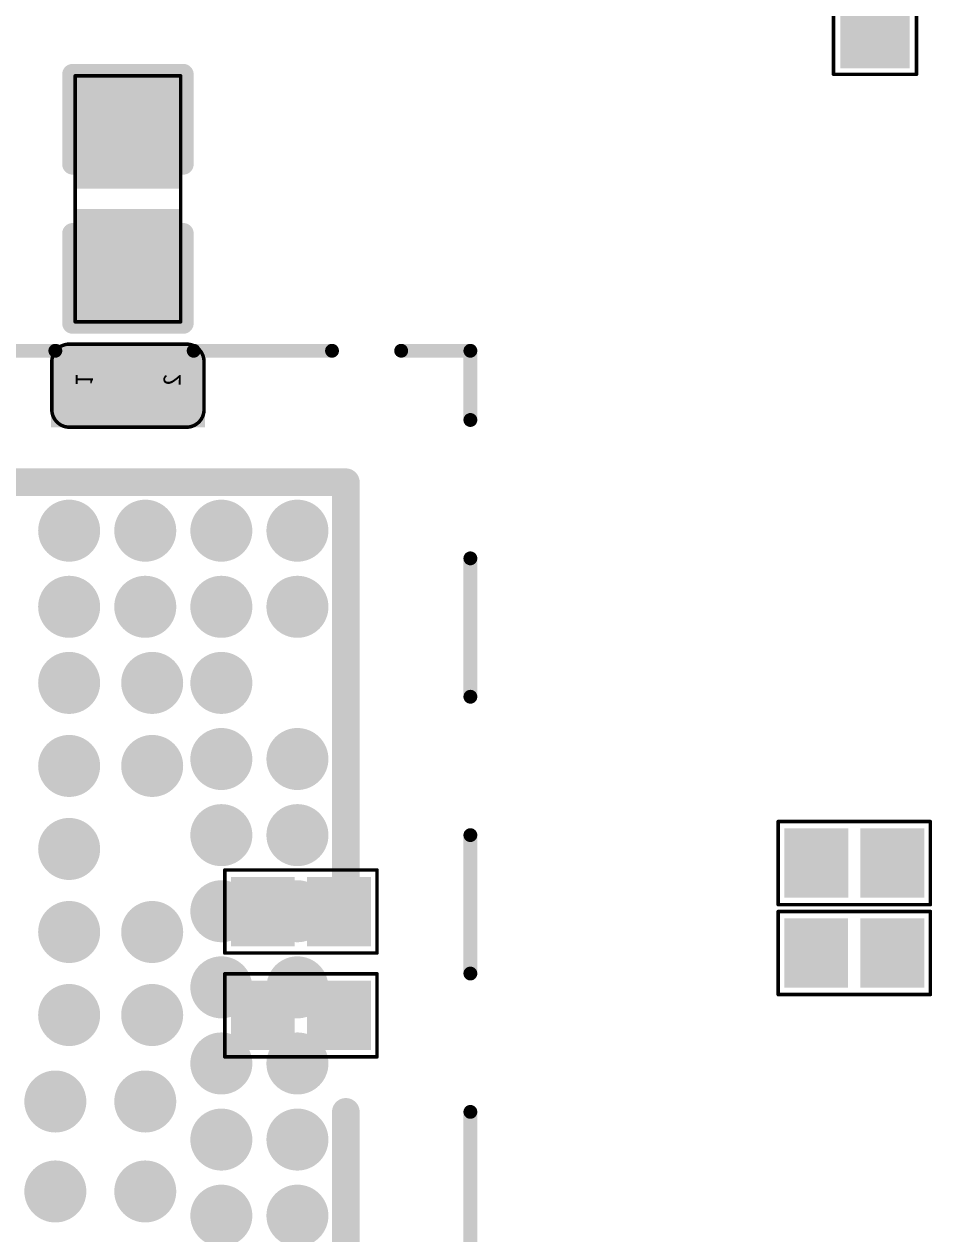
# Model space of a CAD drawing. Header units: millimetres. Extents: x 7.33 to 10.08, y 7.01 to 8.78.
# Drawn here: x 8.5759 to 8.8348, y 7.8346 to 8.1787 of the extents above; entities that cross this region are included whole.
import ezdxf

# ---------------------------------------------------------------- set-up
doc = ezdxf.new("R2010")
doc.units = ezdxf.units.MM
doc.header["$MEASUREMENT"] = 0
for name, color, linetype in [('BottomLayer', 5, 'Continuous'), ('BottomOverlay', 54, 'Continuous'), ('BottomPaste', 16, 'Continuous'), ('BottomSolder', 6, 'Continuous'), ('Mechanical16', 56, 'Continuous'), ('Mechanical19', 56, 'Continuous'), ('Mechanical20', 56, 'Continuous'), ('Mechanical21', 56, 'Continuous'), ('TopLayer', 1, 'Continuous'), ('TopOverlay', 2, 'Continuous'), ('TopPaste', 8, 'Continuous'), ('TopSolder', 216, 'Continuous')]:
    doc.layers.add(name, color=color, linetype=linetype)

# ---------------------------------------------------------------- blocks, each defined once
blk = doc.blocks.new('R0402_B_56')
at = {"layer": 'BottomLayer'}
for points in [[(-0.0069, 0.01082), (-0.02855, 0.01082), (-0.0069, -0.01082), (-0.02855, -0.01082)], [(0.02855, 0.01082), (0.0069, 0.01082), (0.02855, -0.01082), (0.0069, -0.01082)]]:
    blk.add_solid(points, dxfattribs=at)
at = {"layer": 'BottomOverlay', "const_width": 0.00591}
for points in [[(-0.03543, 0.01575), (-0.00984, 0.01575)], [(-0.03543, 0.01575), (-0.03543, -0.01575)], [(0.00984, 0.01575), (0.03543, 0.01575)], [(0.03543, 0.01575), (0.03543, -0.01575)], [(-0.03543, -0.01575), (-0.00984, -0.01575)], [(0.00984, -0.01575), (0.03543, -0.01575)]]:
    blk.add_lwpolyline(points, dxfattribs=at)
at = {"layer": 'BottomOverlay', "const_width": 0.00295}
for points in [[(-0.03691, 0.01575, 1), (-0.03395, 0.01575, 1)], [(-0.03691, 0.01575, 1), (-0.03395, 0.01575, 1)], [(-0.01132, 0.01575, 1), (-0.00836, 0.01575, 1)], [(0.00836, 0.01575, 1), (0.01132, 0.01575, 1)], [(0.03395, 0.01575, 1), (0.03691, 0.01575, 1)], [(0.03395, 0.01575, 1), (0.03691, 0.01575, 1)], [(-0.03691, -0.01575, 1), (-0.03395, -0.01575, 1)], [(-0.03691, -0.01575, 1), (-0.03395, -0.01575, 1)], [(-0.01132, -0.01575, 1), (-0.00836, -0.01575, 1)], [(0.00836, -0.01575, 1), (0.01132, -0.01575, 1)], [(0.03395, -0.01575, 1), (0.03691, -0.01575, 1)], [(0.03395, -0.01575, 1), (0.03691, -0.01575, 1)]]:
    blk.add_lwpolyline(points, format="xyb", close=True, dxfattribs=at)
at = {"layer": 'BottomPaste'}
for points in [[(-0.0069, 0.01082), (-0.02855, 0.01082), (-0.0069, -0.01082), (-0.02855, -0.01082)], [(0.02855, 0.01082), (0.0069, 0.01082), (0.02855, -0.01082), (0.0069, -0.01082)]]:
    blk.add_solid(points, dxfattribs=at)
at = {"layer": 'BottomSolder'}
for points in [[(-0.0029, 0.01482), (-0.03254, 0.01482), (-0.0029, -0.01482), (-0.03254, -0.01482)], [(0.03254, 0.01482), (0.0029, 0.01482), (0.03254, -0.01482), (0.0029, -0.01482)]]:
    blk.add_solid(points, dxfattribs=at)
at = {"layer": 'Mechanical16'}
for points, const_width in [([(-0.03543, 0.01575), (-0.03543, -0.01575)], 0.00591), ([(-0.03543, 0.01575), (-0.00984, 0.01575)], 0.00591), ([(0.00984, 0.01575), (0.03543, 0.01575)], 0.00591), ([(0.03543, 0.01575), (0.03543, -0.01575)], 0.00591), ([(-0.035, 0.015), (0.035, 0.015)], 0.001), ([(-0.035, 0.015), (-0.035, -0.015)], 0.001), ([(0.035, 0.015), (0.035, -0.015)], 0.001), ([(-0.03543, -0.01575), (-0.00984, -0.01575)], 0.00591), ([(0.00984, -0.01575), (0.03543, -0.01575)], 0.00591), ([(-0.035, -0.015), (0.035, -0.015)], 0.001)]:
    blk.add_lwpolyline(points, dxfattribs=dict(at, const_width=const_width))
for points, const_width in [([(-0.03691, 0.01575, 1), (-0.03395, 0.01575, 1)], 0.00295), ([(-0.03691, 0.01575, 1), (-0.03395, 0.01575, 1)], 0.00295), ([(-0.01132, 0.01575, 1), (-0.00836, 0.01575, 1)], 0.00295), ([(0.00836, 0.01575, 1), (0.01132, 0.01575, 1)], 0.00295), ([(0.03395, 0.01575, 1), (0.03691, 0.01575, 1)], 0.00295), ([(0.03395, 0.01575, 1), (0.03691, 0.01575, 1)], 0.00295), ([(-0.03525, 0.015, 1), (-0.03475, 0.015, 1)], 0.0005), ([(-0.03525, 0.015, 1), (-0.03475, 0.015, 1)], 0.0005), ([(0.03475, 0.015, 1), (0.03525, 0.015, 1)], 0.0005), ([(0.03475, 0.015, 1), (0.03525, 0.015, 1)], 0.0005), ([(-0.03691, -0.01575, 1), (-0.03395, -0.01575, 1)], 0.00295), ([(-0.03691, -0.01575, 1), (-0.03395, -0.01575, 1)], 0.00295), ([(-0.01132, -0.01575, 1), (-0.00836, -0.01575, 1)], 0.00295), ([(0.00836, -0.01575, 1), (0.01132, -0.01575, 1)], 0.00295), ([(0.03395, -0.01575, 1), (0.03691, -0.01575, 1)], 0.00295), ([(0.03395, -0.01575, 1), (0.03691, -0.01575, 1)], 0.00295), ([(-0.03525, -0.015, 1), (-0.03475, -0.015, 1)], 0.0005), ([(-0.03525, -0.015, 1), (-0.03475, -0.015, 1)], 0.0005), ([(0.03475, -0.015, 1), (0.03525, -0.015, 1)], 0.0005), ([(0.03475, -0.015, 1), (0.03525, -0.015, 1)], 0.0005)]:
    blk.add_lwpolyline(points, format="xyb", close=True, dxfattribs=dict(at, const_width=const_width))
blk = doc.blocks.new('R0201_B_164')
at = {"layer": 'BottomLayer'}
for points in [[(-0.01792, -0.00788), (-0.00375, -0.00788), (-0.01792, 0.00787), (-0.00375, 0.00787)], [(0.00374, -0.00788), (0.01791, -0.00788), (0.00374, 0.00787), (0.01791, 0.00787)]]:
    blk.add_solid(points, dxfattribs=at)
at = {"layer": 'BottomOverlay', "const_width": 0.001}
for points in [[(-0.02166, 0.01182), (-0.02166, -0.01182)], [(0.02166, 0.01182), (-0.02166, 0.01182)], [(0.02166, 0.01182), (0.02166, -0.01182)], [(0.02166, -0.01182), (-0.02166, -0.01182)]]:
    blk.add_lwpolyline(points, dxfattribs=at)
at = {"layer": 'BottomOverlay', "const_width": 0.0005}
for points in [[(-0.02191, 0.01182, 1), (-0.02141, 0.01182, 1)], [(-0.02191, 0.01182, 1), (-0.02141, 0.01182, 1)], [(0.02141, 0.01182, 1), (0.02191, 0.01182, 1)], [(0.02141, 0.01182, 1), (0.02191, 0.01182, 1)], [(-0.02191, -0.01182, 1), (-0.02141, -0.01182, 1)], [(-0.02191, -0.01182, 1), (-0.02141, -0.01182, 1)], [(0.02141, -0.01182, 1), (0.02191, -0.01182, 1)], [(0.02141, -0.01182, 1), (0.02191, -0.01182, 1)]]:
    blk.add_lwpolyline(points, format="xyb", close=True, dxfattribs=at)
at = {"layer": 'BottomPaste'}
for points in [[(-0.01792, -0.00788), (-0.00375, -0.00788), (-0.01792, 0.00787), (-0.00375, 0.00787)], [(0.00374, -0.00788), (0.01791, -0.00788), (0.00374, 0.00787), (0.01791, 0.00787)]]:
    blk.add_solid(points, dxfattribs=at)
at = {"layer": 'BottomSolder'}
for points in [[(-0.01992, -0.00988), (-0.00175, -0.00988), (-0.01992, 0.00987), (-0.00175, 0.00987)], [(0.00174, -0.00988), (0.01991, -0.00988), (0.00174, 0.00987), (0.01991, 0.00987)]]:
    blk.add_solid(points, dxfattribs=at)
blk = doc.blocks.new('R0201_B_165')
at = {"layer": 'BottomLayer'}
for points in [[(-0.01792, -0.00788), (-0.00375, -0.00788), (-0.01792, 0.00787), (-0.00375, 0.00787)], [(0.00374, -0.00788), (0.01791, -0.00788), (0.00374, 0.00787), (0.01791, 0.00787)]]:
    blk.add_solid(points, dxfattribs=at)
at = {"layer": 'BottomOverlay', "const_width": 0.001}
for points in [[(-0.02166, -0.01182), (-0.02166, 0.01182)], [(-0.02166, 0.01182), (0.02166, 0.01182)], [(0.02166, -0.01182), (0.02166, 0.01182)], [(-0.02166, -0.01182), (0.02166, -0.01182)]]:
    blk.add_lwpolyline(points, dxfattribs=at)
at = {"layer": 'BottomOverlay', "const_width": 0.0005}
for points in [[(-0.02191, 0.01182, 1), (-0.02141, 0.01182, 1)], [(-0.02191, 0.01182, 1), (-0.02141, 0.01182, 1)], [(0.02141, 0.01182, 1), (0.02191, 0.01182, 1)], [(0.02141, 0.01182, 1), (0.02191, 0.01182, 1)], [(-0.02191, -0.01182, 1), (-0.02141, -0.01182, 1)], [(-0.02191, -0.01182, 1), (-0.02141, -0.01182, 1)], [(0.02141, -0.01182, 1), (0.02191, -0.01182, 1)], [(0.02141, -0.01182, 1), (0.02191, -0.01182, 1)]]:
    blk.add_lwpolyline(points, format="xyb", close=True, dxfattribs=at)
at = {"layer": 'BottomPaste'}
for points in [[(-0.01792, -0.00788), (-0.00375, -0.00788), (-0.01792, 0.00787), (-0.00375, 0.00787)], [(0.00374, -0.00788), (0.01791, -0.00788), (0.00374, 0.00787), (0.01791, 0.00787)]]:
    blk.add_solid(points, dxfattribs=at)
at = {"layer": 'BottomSolder'}
for points in [[(-0.01992, -0.00988), (-0.00175, -0.00988), (-0.01992, 0.00987), (-0.00175, 0.00987)], [(0.00174, -0.00988), (0.01991, -0.00988), (0.00174, 0.00987), (0.01991, 0.00987)]]:
    blk.add_solid(points, dxfattribs=at)
blk = doc.blocks.new('R0201_B_176')
at = {"layer": 'BottomLayer'}
for points in [[(-0.01792, -0.00788), (-0.00375, -0.00788), (-0.01792, 0.00787), (-0.00375, 0.00787)], [(0.00374, -0.00788), (0.01791, -0.00788), (0.00374, 0.00787), (0.01791, 0.00787)]]:
    blk.add_solid(points, dxfattribs=at)
at = {"layer": 'BottomOverlay', "const_width": 0.001}
for points in [[(-0.02166, -0.01182), (-0.02166, 0.01182)], [(-0.02166, 0.01182), (0.02166, 0.01182)], [(0.02166, -0.01182), (0.02166, 0.01182)], [(-0.02166, -0.01182), (0.02166, -0.01182)]]:
    blk.add_lwpolyline(points, dxfattribs=at)
at = {"layer": 'BottomOverlay', "const_width": 0.0005}
for points in [[(-0.02191, 0.01182, 1), (-0.02141, 0.01182, 1)], [(-0.02191, 0.01182, 1), (-0.02141, 0.01182, 1)], [(0.02141, 0.01182, 1), (0.02191, 0.01182, 1)], [(0.02141, 0.01182, 1), (0.02191, 0.01182, 1)], [(-0.02191, -0.01182, 1), (-0.02141, -0.01182, 1)], [(-0.02191, -0.01182, 1), (-0.02141, -0.01182, 1)], [(0.02141, -0.01182, 1), (0.02191, -0.01182, 1)], [(0.02141, -0.01182, 1), (0.02191, -0.01182, 1)]]:
    blk.add_lwpolyline(points, format="xyb", close=True, dxfattribs=at)
at = {"layer": 'BottomPaste'}
for points in [[(-0.01792, -0.00788), (-0.00375, -0.00788), (-0.01792, 0.00787), (-0.00375, 0.00787)], [(0.00374, -0.00788), (0.01791, -0.00788), (0.00374, 0.00787), (0.01791, 0.00787)]]:
    blk.add_solid(points, dxfattribs=at)
at = {"layer": 'BottomSolder'}
for points in [[(-0.01992, -0.00988), (-0.00175, -0.00988), (-0.01992, 0.00987), (-0.00175, 0.00987)], [(0.00174, -0.00988), (0.01991, -0.00988), (0.00174, 0.00987), (0.01991, 0.00987)]]:
    blk.add_solid(points, dxfattribs=at)
blk = doc.blocks.new('R0201_B_177')
at = {"layer": 'BottomLayer'}
for points in [[(-0.01792, -0.00788), (-0.00375, -0.00788), (-0.01792, 0.00787), (-0.00375, 0.00787)], [(0.00374, -0.00788), (0.01791, -0.00788), (0.00374, 0.00787), (0.01791, 0.00787)]]:
    blk.add_solid(points, dxfattribs=at)
at = {"layer": 'BottomOverlay', "const_width": 0.001}
for points in [[(-0.02166, -0.01182), (-0.02166, 0.01182)], [(-0.02166, 0.01182), (0.02166, 0.01182)], [(0.02166, -0.01182), (0.02166, 0.01182)], [(-0.02166, -0.01182), (0.02166, -0.01182)]]:
    blk.add_lwpolyline(points, dxfattribs=at)
at = {"layer": 'BottomOverlay', "const_width": 0.0005}
for points in [[(-0.02191, 0.01182, 1), (-0.02141, 0.01182, 1)], [(-0.02191, 0.01182, 1), (-0.02141, 0.01182, 1)], [(0.02141, 0.01182, 1), (0.02191, 0.01182, 1)], [(0.02141, 0.01182, 1), (0.02191, 0.01182, 1)], [(-0.02191, -0.01182, 1), (-0.02141, -0.01182, 1)], [(-0.02191, -0.01182, 1), (-0.02141, -0.01182, 1)], [(0.02141, -0.01182, 1), (0.02191, -0.01182, 1)], [(0.02141, -0.01182, 1), (0.02191, -0.01182, 1)]]:
    blk.add_lwpolyline(points, format="xyb", close=True, dxfattribs=at)
at = {"layer": 'BottomPaste'}
for points in [[(-0.01792, -0.00788), (-0.00375, -0.00788), (-0.01792, 0.00787), (-0.00375, 0.00787)], [(0.00374, -0.00788), (0.01791, -0.00788), (0.00374, 0.00787), (0.01791, 0.00787)]]:
    blk.add_solid(points, dxfattribs=at)
at = {"layer": 'BottomSolder'}
for points in [[(-0.01992, -0.00988), (-0.00175, -0.00988), (-0.01992, 0.00987), (-0.00175, 0.00987)], [(0.00174, -0.00988), (0.01991, -0.00988), (0.00174, 0.00987), (0.01991, 0.00987)]]:
    blk.add_solid(points, dxfattribs=at)
blk = doc.blocks.new('R0201_B_192')
at = {"layer": 'BottomLayer'}
for points in [[(-0.01792, -0.00788), (-0.00375, -0.00788), (-0.01792, 0.00787), (-0.00375, 0.00787)], [(0.00374, -0.00788), (0.01791, -0.00788), (0.00374, 0.00787), (0.01791, 0.00787)]]:
    blk.add_solid(points, dxfattribs=at)
at = {"layer": 'BottomOverlay', "const_width": 0.001}
for points in [[(-0.02166, 0.01182), (-0.02166, -0.01182)], [(-0.02166, 0.01182), (0.02166, 0.01182)], [(0.02166, 0.01182), (0.02166, -0.01182)], [(-0.02166, -0.01182), (0.02166, -0.01182)]]:
    blk.add_lwpolyline(points, dxfattribs=at)
at = {"layer": 'BottomOverlay', "const_width": 0.0005}
for points in [[(-0.02191, 0.01182, 1), (-0.02141, 0.01182, 1)], [(-0.02191, 0.01182, 1), (-0.02141, 0.01182, 1)], [(0.02141, 0.01182, 1), (0.02191, 0.01182, 1)], [(0.02141, 0.01182, 1), (0.02191, 0.01182, 1)], [(-0.02191, -0.01182, 1), (-0.02141, -0.01182, 1)], [(-0.02191, -0.01182, 1), (-0.02141, -0.01182, 1)], [(0.02141, -0.01182, 1), (0.02191, -0.01182, 1)], [(0.02141, -0.01182, 1), (0.02191, -0.01182, 1)]]:
    blk.add_lwpolyline(points, format="xyb", close=True, dxfattribs=at)
at = {"layer": 'BottomPaste'}
for points in [[(-0.01792, -0.00788), (-0.00375, -0.00788), (-0.01792, 0.00787), (-0.00375, 0.00787)], [(0.00374, -0.00788), (0.01791, -0.00788), (0.00374, 0.00787), (0.01791, 0.00787)]]:
    blk.add_solid(points, dxfattribs=at)
at = {"layer": 'BottomSolder'}
for points in [[(-0.01992, -0.00988), (-0.00175, -0.00988), (-0.01992, 0.00987), (-0.00175, 0.00987)], [(0.00174, -0.00988), (0.01991, -0.00988), (0.00174, 0.00987), (0.01991, 0.00987)]]:
    blk.add_solid(points, dxfattribs=at)
blk = doc.blocks.new('C0201_B_480')
at = {"layer": 'BottomLayer'}
for points in [[(-0.01792, -0.00788), (-0.00375, -0.00788), (-0.01792, 0.00787), (-0.00375, 0.00787)], [(0.00374, -0.00788), (0.01791, -0.00788), (0.00374, 0.00787), (0.01791, 0.00787)]]:
    blk.add_solid(points, dxfattribs=at)
at = {"layer": 'BottomOverlay', "const_width": 0.001}
for points in [[(-0.02166, 0.00681, -0.414249), (-0.01666, 0.01182)], [(0.01665, 0.01182, -0.414214), (0.02166, 0.00681)], [(-0.01666, -0.01182, -0.414178), (-0.02166, -0.00681)], [(0.02166, -0.00681, -0.414132), (0.01665, -0.01182)]]:
    blk.add_lwpolyline(points, format="xyb", dxfattribs=at)
for points in [[(-0.01666, 0.01182), (0.01665, 0.01182)], [(-0.02166, -0.00681), (-0.02166, 0.00681)], [(0.02166, -0.00681), (0.02166, 0.00681)], [(-0.01666, -0.01182), (0.01665, -0.01182)]]:
    blk.add_lwpolyline(points, dxfattribs=at)
at = {"layer": 'BottomOverlay', "const_width": 0.0005}
for points in [[(-0.01691, 0.01182, 1), (-0.01641, 0.01182, 1)], [(-0.01691, 0.01182, 1), (-0.01641, 0.01182, 1)], [(0.0164, 0.01182, 1), (0.0169, 0.01182, 1)], [(0.0164, 0.01182, 1), (0.0169, 0.01182, 1)], [(-0.02191, 0.00681, 1), (-0.02141, 0.00681, 1)], [(-0.02191, 0.00681, 1), (-0.02141, 0.00681, 1)], [(0.02141, 0.00681, 1), (0.02191, 0.00681, 1)], [(0.02141, 0.00681, 1), (0.02191, 0.00681, 1)], [(-0.02191, -0.00681, 1), (-0.02141, -0.00681, 1)], [(-0.02191, -0.00681, 1), (-0.02141, -0.00681, 1)], [(0.02141, -0.00681, 1), (0.02191, -0.00681, 1)], [(0.02141, -0.00681, 1), (0.02191, -0.00681, 1)], [(-0.01691, -0.01182, 1), (-0.01641, -0.01182, 1)], [(-0.01691, -0.01182, 1), (-0.01641, -0.01182, 1)], [(0.0164, -0.01182, 1), (0.0169, -0.01182, 1)], [(0.0164, -0.01182, 1), (0.0169, -0.01182, 1)]]:
    blk.add_lwpolyline(points, format="xyb", close=True, dxfattribs=at)
at = {"layer": 'BottomPaste'}
for points in [[(-0.01792, -0.00788), (-0.00375, -0.00788), (-0.01792, 0.00787), (-0.00375, 0.00787)], [(0.00374, -0.00788), (0.01791, -0.00788), (0.00374, 0.00787), (0.01791, 0.00787)]]:
    blk.add_solid(points, dxfattribs=at)
at = {"layer": 'BottomSolder'}
for points in [[(-0.02192, -0.01188), (0.00025, -0.01188), (-0.02192, 0.01187), (0.00025, 0.01187)], [(-0.00026, -0.01188), (0.02191, -0.01188), (-0.00026, 0.01187), (0.02191, 0.01187)]]:
    blk.add_solid(points, dxfattribs=at)
at = {"layer": 'Mechanical20', "text_generation_flag": 2}
for s, rotation, p in [('1', -90, (-0.01484, 0)), ('2', -270, (0.015, 0.00333))]:
    blk.add_text(s, height=0.005, rotation=rotation, dxfattribs=at).set_placement(p)
blk = doc.blocks.new('BGA698_16R1X17R2X1R18_569')
at = {"layer": 'Mechanical16'}
for points, const_width in [([(0.31693, -0.33858), (0.31693, -0.22047)], 0.00787), ([(0.35433, -0.25591), (0.35433, -0.21654)], 0.00394), ([(0.35433, -0.33465), (0.35433, -0.29528)], 0.00394), ([(0.1378, -0.33858), (0.09842, -0.33858)], 0.00787), ([(0.31693, -0.33858), (0.19882, -0.33858)], 0.00787), ([(0.35433, -0.37402), (0.35433, -0.35433)], 0.00394), ([(0.1378, -0.37402), (0.09842, -0.37402)], 0.00394), ([(0.21654, -0.37402), (0.17716, -0.37402)], 0.00394), ([(0.29528, -0.37402), (0.25591, -0.37402)], 0.00394), ([(0.35433, -0.37402), (0.33465, -0.37402)], 0.00394)]:
    blk.add_lwpolyline(points, dxfattribs=dict(at, const_width=const_width))
for points, const_width in [([(0.35335, -0.25591, 1), (0.35532, -0.25591, 1)], 0.00197), ([(0.35335, -0.29528, 1), (0.35532, -0.29528, 1)], 0.00197), ([(0.35335, -0.33465, 1), (0.35532, -0.33465, 1)], 0.00197), ([(0.13583, -0.33858, 1), (0.13976, -0.33858, 1)], 0.00394), ([(0.19685, -0.33858, 1), (0.20079, -0.33858, 1)], 0.00394), ([(0.31496, -0.33858, 1), (0.3189, -0.33858, 1)], 0.00394), ([(0.31496, -0.33858, 1), (0.3189, -0.33858, 1)], 0.00394), ([(0.35335, -0.35433, 1), (0.35532, -0.35433, 1)], 0.00197), ([(0.13681, -0.37402, 1), (0.13878, -0.37402, 1)], 0.00197), ([(0.17618, -0.37402, 1), (0.17815, -0.37402, 1)], 0.00197), ([(0.21555, -0.37402, 1), (0.21752, -0.37402, 1)], 0.00197), ([(0.25492, -0.37402, 1), (0.25689, -0.37402, 1)], 0.00197), ([(0.29429, -0.37402, 1), (0.29626, -0.37402, 1)], 0.00197), ([(0.33366, -0.37402, 1), (0.33563, -0.37402, 1)], 0.00197), ([(0.35335, -0.37402, 1), (0.35532, -0.37402, 1)], 0.00197), ([(0.35335, -0.37402, 1), (0.35532, -0.37402, 1)], 0.00197)]:
    blk.add_lwpolyline(points, format="xyb", close=True, dxfattribs=dict(at, const_width=const_width))
at = {"layer": 'TopLayer', "const_width": 0.00482}
for points in [[(0.11275, -0.25591, 1), (0.11757, -0.25591, 1)], [(0.13834, -0.25591, 1), (0.14316, -0.25591, 1)], [(0.16294, -0.25984, 1), (0.16777, -0.25984, 1)], [(0.18656, -0.25984, 1), (0.19139, -0.25984, 1)], [(0.21019, -0.25984, 1), (0.21501, -0.25984, 1)], [(0.23381, -0.25984, 1), (0.23863, -0.25984, 1)], [(0.25743, -0.25984, 1), (0.26225, -0.25984, 1)], [(0.27908, -0.25984, 1), (0.28391, -0.25984, 1)], [(0.30074, -0.25984, 1), (0.30556, -0.25984, 1)], [(0.11275, -0.2815, 1), (0.11757, -0.2815, 1)], [(0.13834, -0.2815, 1), (0.14316, -0.2815, 1)], [(0.16294, -0.28347, 1), (0.16777, -0.28347, 1)], [(0.18656, -0.28347, 1), (0.19139, -0.28347, 1)], [(0.23381, -0.28347, 1), (0.23863, -0.28347, 1)], [(0.25743, -0.28347, 1), (0.26225, -0.28347, 1)], [(0.27908, -0.2815, 1), (0.28391, -0.2815, 1)], [(0.30074, -0.2815, 1), (0.30556, -0.2815, 1)], [(0.10586, -0.30315, 1), (0.11068, -0.30315, 1)], [(0.12751, -0.30315, 1), (0.13233, -0.30315, 1)], [(0.14916, -0.30315, 1), (0.15399, -0.30315, 1)], [(0.17082, -0.30315, 1), (0.17564, -0.30315, 1)], [(0.19247, -0.30315, 1), (0.19729, -0.30315, 1)], [(0.21412, -0.30315, 1), (0.21895, -0.30315, 1)], [(0.23578, -0.30315, 1), (0.2406, -0.30315, 1)], [(0.25743, -0.30315, 1), (0.26225, -0.30315, 1)], [(0.27908, -0.30315, 1), (0.28391, -0.30315, 1)], [(0.30074, -0.30315, 1), (0.30556, -0.30315, 1)], [(0.10586, -0.3248, 1), (0.11068, -0.3248, 1)], [(0.12751, -0.3248, 1), (0.13233, -0.3248, 1)], [(0.14916, -0.3248, 1), (0.15399, -0.3248, 1)], [(0.17082, -0.3248, 1), (0.17564, -0.3248, 1)], [(0.19247, -0.3248, 1), (0.19729, -0.3248, 1)], [(0.21412, -0.3248, 1), (0.21895, -0.3248, 1)], [(0.23578, -0.3248, 1), (0.2406, -0.3248, 1)], [(0.27908, -0.3248, 1), (0.28391, -0.3248, 1)], [(0.30074, -0.3248, 1), (0.30556, -0.3248, 1)]]:
    blk.add_lwpolyline(points, format="xyb", close=True, dxfattribs=at)
at = {"layer": 'TopOverlay', "const_width": 0.00787}
for points in [[(0.31693, -0.33858), (0.31693, -0.22047)], [(0.1378, -0.33858), (0.09842, -0.33858)], [(0.31693, -0.33858), (0.19882, -0.33858)]]:
    blk.add_lwpolyline(points, dxfattribs=at)
at = {"layer": 'TopOverlay', "const_width": 0.00394}
for points in [[(0.13583, -0.33858, 1), (0.13976, -0.33858, 1)], [(0.19685, -0.33858, 1), (0.20079, -0.33858, 1)], [(0.31496, -0.33858, 1), (0.3189, -0.33858, 1)], [(0.31496, -0.33858, 1), (0.3189, -0.33858, 1)]]:
    blk.add_lwpolyline(points, format="xyb", close=True, dxfattribs=at)
at = {"layer": 'TopPaste', "const_width": 0.00482}
for points in [[(0.11275, -0.25591, 1), (0.11757, -0.25591, 1)], [(0.13834, -0.25591, 1), (0.14316, -0.25591, 1)], [(0.16294, -0.25984, 1), (0.16777, -0.25984, 1)], [(0.18656, -0.25984, 1), (0.19139, -0.25984, 1)], [(0.21019, -0.25984, 1), (0.21501, -0.25984, 1)], [(0.23381, -0.25984, 1), (0.23863, -0.25984, 1)], [(0.25743, -0.25984, 1), (0.26225, -0.25984, 1)], [(0.27908, -0.25984, 1), (0.28391, -0.25984, 1)], [(0.30074, -0.25984, 1), (0.30556, -0.25984, 1)], [(0.11275, -0.2815, 1), (0.11757, -0.2815, 1)], [(0.13834, -0.2815, 1), (0.14316, -0.2815, 1)], [(0.16294, -0.28347, 1), (0.16777, -0.28347, 1)], [(0.18656, -0.28347, 1), (0.19139, -0.28347, 1)], [(0.23381, -0.28347, 1), (0.23863, -0.28347, 1)], [(0.25743, -0.28347, 1), (0.26225, -0.28347, 1)], [(0.27908, -0.2815, 1), (0.28391, -0.2815, 1)], [(0.30074, -0.2815, 1), (0.30556, -0.2815, 1)], [(0.10586, -0.30315, 1), (0.11068, -0.30315, 1)], [(0.12751, -0.30315, 1), (0.13233, -0.30315, 1)], [(0.14916, -0.30315, 1), (0.15399, -0.30315, 1)], [(0.17082, -0.30315, 1), (0.17564, -0.30315, 1)], [(0.19247, -0.30315, 1), (0.19729, -0.30315, 1)], [(0.21412, -0.30315, 1), (0.21895, -0.30315, 1)], [(0.23578, -0.30315, 1), (0.2406, -0.30315, 1)], [(0.25743, -0.30315, 1), (0.26225, -0.30315, 1)], [(0.27908, -0.30315, 1), (0.28391, -0.30315, 1)], [(0.30074, -0.30315, 1), (0.30556, -0.30315, 1)], [(0.10586, -0.3248, 1), (0.11068, -0.3248, 1)], [(0.12751, -0.3248, 1), (0.13233, -0.3248, 1)], [(0.14916, -0.3248, 1), (0.15399, -0.3248, 1)], [(0.17082, -0.3248, 1), (0.17564, -0.3248, 1)], [(0.19247, -0.3248, 1), (0.19729, -0.3248, 1)], [(0.21412, -0.3248, 1), (0.21895, -0.3248, 1)], [(0.23578, -0.3248, 1), (0.2406, -0.3248, 1)], [(0.27908, -0.3248, 1), (0.28391, -0.3248, 1)], [(0.30074, -0.3248, 1), (0.30556, -0.3248, 1)]]:
    blk.add_lwpolyline(points, format="xyb", close=True, dxfattribs=at)
at = {"layer": 'TopSolder', "const_width": 0.00882}
for points in [[(0.11075, -0.25591, 1), (0.11957, -0.25591, 1)], [(0.13634, -0.25591, 1), (0.14516, -0.25591, 1)], [(0.16094, -0.25984, 1), (0.16977, -0.25984, 1)], [(0.18456, -0.25984, 1), (0.19339, -0.25984, 1)], [(0.20819, -0.25984, 1), (0.21701, -0.25984, 1)], [(0.23181, -0.25984, 1), (0.24063, -0.25984, 1)], [(0.25543, -0.25984, 1), (0.26425, -0.25984, 1)], [(0.27708, -0.25984, 1), (0.28591, -0.25984, 1)], [(0.29874, -0.25984, 1), (0.30756, -0.25984, 1)], [(0.11075, -0.2815, 1), (0.11957, -0.2815, 1)], [(0.13634, -0.2815, 1), (0.14516, -0.2815, 1)], [(0.16094, -0.28347, 1), (0.16977, -0.28347, 1)], [(0.18456, -0.28347, 1), (0.19339, -0.28347, 1)], [(0.23181, -0.28347, 1), (0.24063, -0.28347, 1)], [(0.25543, -0.28347, 1), (0.26425, -0.28347, 1)], [(0.27708, -0.2815, 1), (0.28591, -0.2815, 1)], [(0.29874, -0.2815, 1), (0.30756, -0.2815, 1)], [(0.10386, -0.30315, 1), (0.11268, -0.30315, 1)], [(0.12551, -0.30315, 1), (0.13433, -0.30315, 1)], [(0.14716, -0.30315, 1), (0.15599, -0.30315, 1)], [(0.16882, -0.30315, 1), (0.17764, -0.30315, 1)], [(0.19047, -0.30315, 1), (0.19929, -0.30315, 1)], [(0.21212, -0.30315, 1), (0.22095, -0.30315, 1)], [(0.23378, -0.30315, 1), (0.2426, -0.30315, 1)], [(0.25543, -0.30315, 1), (0.26425, -0.30315, 1)], [(0.27708, -0.30315, 1), (0.28591, -0.30315, 1)], [(0.29874, -0.30315, 1), (0.30756, -0.30315, 1)], [(0.10386, -0.3248, 1), (0.11268, -0.3248, 1)], [(0.12551, -0.3248, 1), (0.13433, -0.3248, 1)], [(0.14716, -0.3248, 1), (0.15599, -0.3248, 1)], [(0.16882, -0.3248, 1), (0.17764, -0.3248, 1)], [(0.19047, -0.3248, 1), (0.19929, -0.3248, 1)], [(0.21212, -0.3248, 1), (0.22095, -0.3248, 1)], [(0.23378, -0.3248, 1), (0.2426, -0.3248, 1)], [(0.27708, -0.3248, 1), (0.28591, -0.3248, 1)], [(0.29874, -0.3248, 1), (0.30756, -0.3248, 1)]]:
    blk.add_lwpolyline(points, format="xyb", close=True, dxfattribs=at)

msp = doc.modelspace()

# ---------------------------------------------------------------- block references
for name, p, rotation in [('R0201_B_192', (8.81807, 8.18609), 270), ('R0402_B_56', (8.60547, 8.12901), 270), ('BGA698_16R1X17R2X1R18_569', (8.3289, 7.73145), 90), ('C0201_B_480', (8.60547, 8.07586), 360), ('R0201_B_164', (8.81217, 7.94003), 180)]:
    msp.add_blockref(name, p, dxfattribs=dict(rotation=rotation))
for name, p in [('R0201_B_176', (8.65469, 7.92625)), ('R0201_B_165', (8.81217, 7.91444)), ('R0201_B_177', (8.65469, 7.89672))]:
    msp.add_blockref(name, p)

doc.saveas('drawing.dxf')
